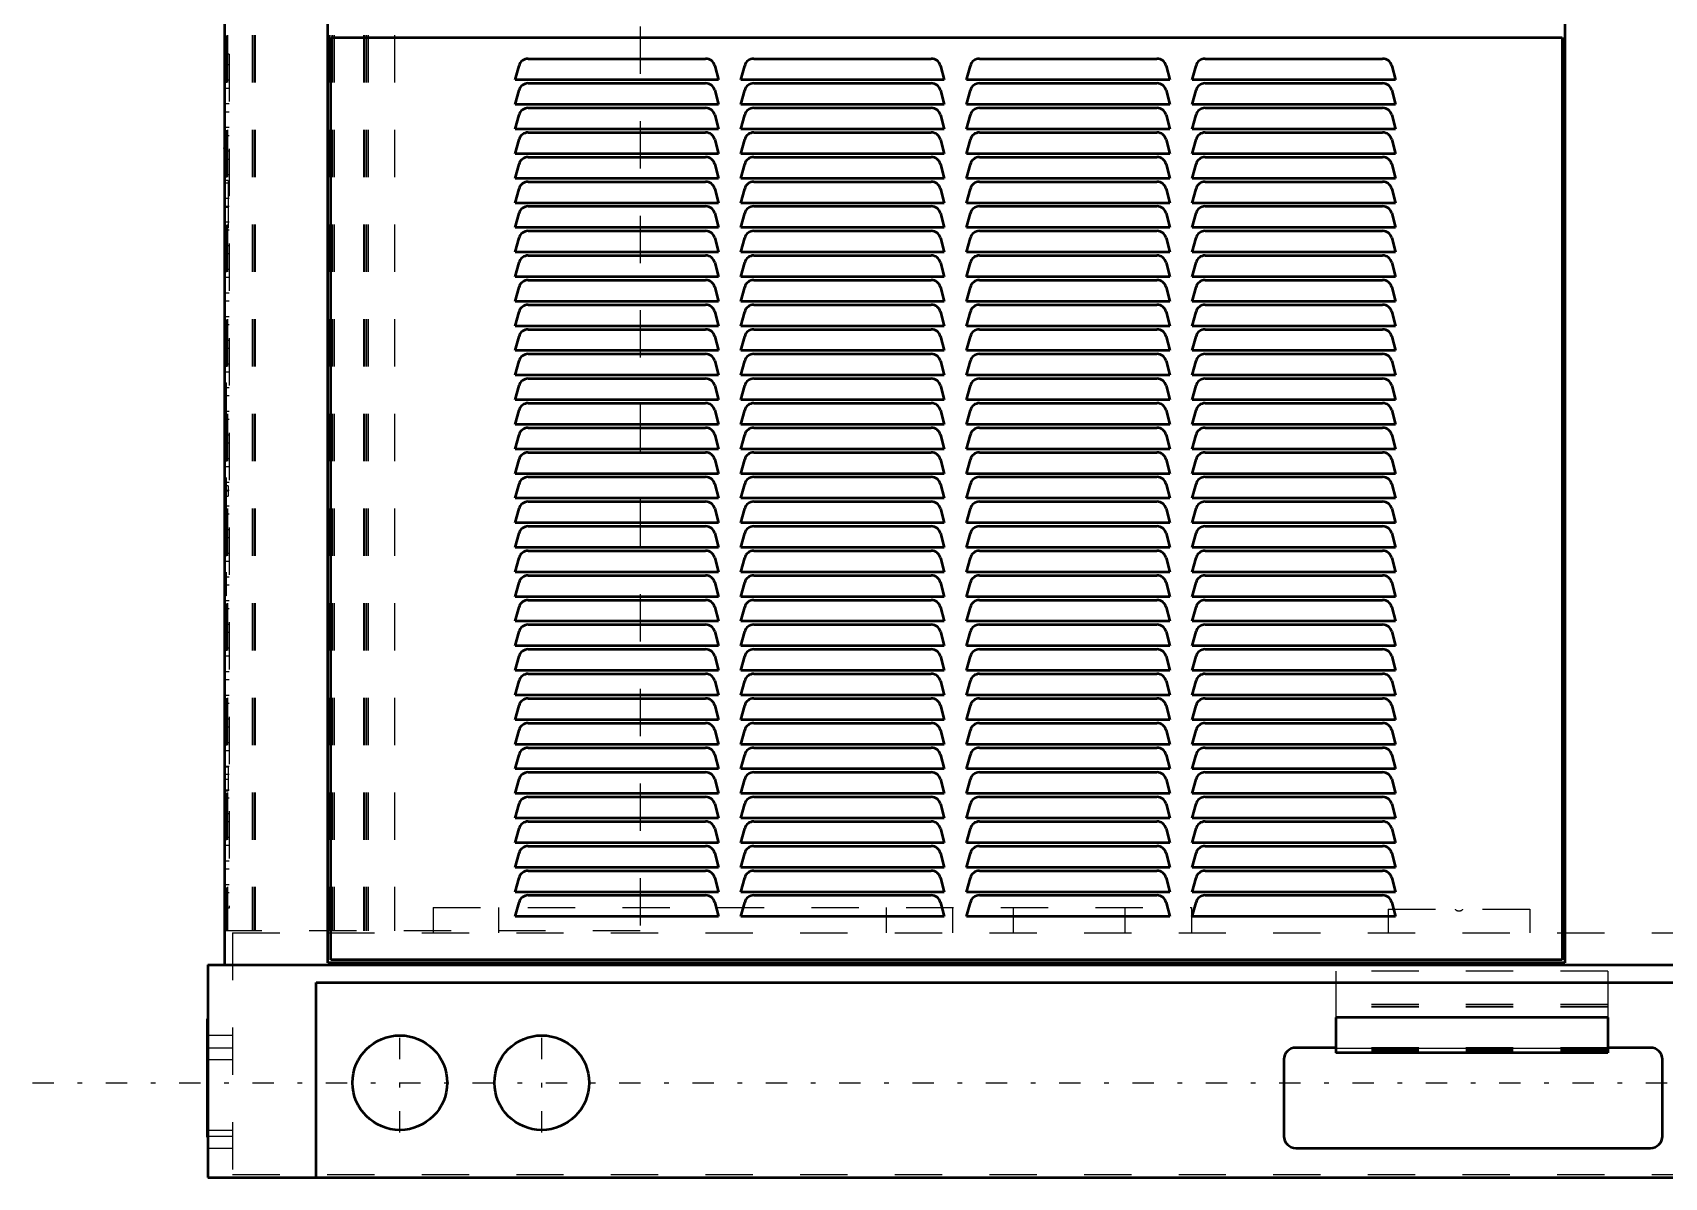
# Model space of a CAD drawing. Header units: inches. Extents: x -40.7 to 51, y -0.3 to 48.8.
# Drawn here: x -40.7 to -6.21, y 0 to 24.19 of the extents above; entities that cross this region are included whole.
import ezdxf

# ---------------------------------------------------------------- set-up
doc = ezdxf.new("R2010")
doc.units = ezdxf.units.IN
doc.header["$MEASUREMENT"] = 0
doc.linetypes.add('Center', pattern=[1.5, 0.45, -0.5, 0.05, -0.5])
doc.linetypes.add('Dashed', pattern=[2, 1, -1])
for name, color, linetype, lineweight in [('2d ConnectionPoints', 7, 'Continuous', 50), ('AM_0', 7, 'Continuous', 50), ('AM_4', 3, 'Continuous', 25), ('AM_7', 7, 'Center', 25), ('AM_9', 6, 'Dashed', 25)]:
    doc.layers.add(name, color=color, linetype=linetype, lineweight=lineweight)

msp = doc.modelspace()

# ---------------------------------------------------------------- linework, layer by layer
at = {"layer": '2d ConnectionPoints'}
msp.add_point((-36.646, 21.75), dxfattribs=at)
at = {"layer": 'AM_0'}
for p, q in [((-36.646, 42.30345), (-36.646, 4.49)), ((-34.46, 4.53), (-34.46, 42.12647)), ((-8.31, 42.12647), (-8.31, 4.53)), ((-34.4, 24.09), (-8.37, 24.09)), ((-34.4, 4.6), (-34.4, 24.09)), ((-8.37, 24.09), (-8.37, 4.6)), ((-30.5, 23.19), (-30.41914, 23.49176)), ((-30.22596, 23.64), (-26.47404, 23.64)), ((-26.28086, 23.49176), (-26.2, 23.19)), ((-25.73, 23.19), (-25.64914, 23.49176)), ((-25.45596, 23.64), (-21.70404, 23.64)), ((-21.51086, 23.49176), (-21.43, 23.19)), ((-20.96, 23.19), (-20.87914, 23.49176)), ((-20.68596, 23.64), (-16.93404, 23.64)), ((-16.74086, 23.49176), (-16.66, 23.19)), ((-16.19, 23.19), (-16.10914, 23.49176)), ((-15.91596, 23.64), (-12.16404, 23.64)), ((-11.97086, 23.49176), (-11.89, 23.19)), ((-26.2, 23.19), (-30.5, 23.19)), ((-30.22596, 23.12), (-26.47404, 23.12)), ((-21.43, 23.19), (-25.73, 23.19)), ((-25.45596, 23.12), (-21.70404, 23.12)), ((-16.66, 23.19), (-20.96, 23.19)), ((-20.68596, 23.12), (-16.93404, 23.12)), ((-11.89, 23.19), (-16.19, 23.19)), ((-15.91596, 23.12), (-12.16404, 23.12)), ((-30.5, 22.67), (-30.41914, 22.97176)), ((-26.28086, 22.97176), (-26.2, 22.67)), ((-25.73, 22.67), (-25.64914, 22.97176)), ((-21.51086, 22.97176), (-21.43, 22.67)), ((-20.96, 22.67), (-20.87914, 22.97176)), ((-16.74086, 22.97176), (-16.66, 22.67)), ((-16.19, 22.67), (-16.10914, 22.97176)), ((-11.97086, 22.97176), (-11.89, 22.67)), ((-26.2, 22.67), (-30.5, 22.67)), ((-30.5, 22.15), (-30.41914, 22.45176)), ((-30.22596, 22.6), (-26.47404, 22.6)), ((-26.28086, 22.45176), (-26.2, 22.15)), ((-21.43, 22.67), (-25.73, 22.67)), ((-25.73, 22.15), (-25.64914, 22.45176)), ((-25.45596, 22.6), (-21.70404, 22.6)), ((-21.51086, 22.45176), (-21.43, 22.15)), ((-16.66, 22.67), (-20.96, 22.67)), ((-20.96, 22.15), (-20.87914, 22.45176)), ((-20.68596, 22.6), (-16.93404, 22.6)), ((-16.74086, 22.45176), (-16.66, 22.15)), ((-11.89, 22.67), (-16.19, 22.67)), ((-16.19, 22.15), (-16.10914, 22.45176)), ((-15.91596, 22.6), (-12.16404, 22.6)), ((-11.97086, 22.45176), (-11.89, 22.15)), ((-26.2, 22.15), (-30.5, 22.15)), ((-30.22596, 22.08), (-26.47404, 22.08)), ((-21.43, 22.15), (-25.73, 22.15)), ((-25.45596, 22.08), (-21.70404, 22.08)), ((-16.66, 22.15), (-20.96, 22.15)), ((-20.68596, 22.08), (-16.93404, 22.08)), ((-11.89, 22.15), (-16.19, 22.15)), ((-15.91596, 22.08), (-12.16404, 22.08)), ((-30.5, 21.63), (-30.41914, 21.93176)), ((-26.28086, 21.93176), (-26.2, 21.63)), ((-25.73, 21.63), (-25.64914, 21.93176)), ((-21.51086, 21.93176), (-21.43, 21.63)), ((-20.96, 21.63), (-20.87914, 21.93176)), ((-16.74086, 21.93176), (-16.66, 21.63)), ((-16.19, 21.63), (-16.10914, 21.93176)), ((-11.97086, 21.93176), (-11.89, 21.63)), ((-26.2, 21.63), (-30.5, 21.63)), ((-30.5, 21.11), (-30.41914, 21.41176)), ((-30.22596, 21.56), (-26.47404, 21.56)), ((-26.28086, 21.41176), (-26.2, 21.11)), ((-21.43, 21.63), (-25.73, 21.63)), ((-25.73, 21.11), (-25.64914, 21.41176)), ((-25.45596, 21.56), (-21.70404, 21.56)), ((-21.51086, 21.41176), (-21.43, 21.11)), ((-16.66, 21.63), (-20.96, 21.63)), ((-20.96, 21.11), (-20.87914, 21.41176)), ((-20.68596, 21.56), (-16.93404, 21.56)), ((-16.74086, 21.41176), (-16.66, 21.11)), ((-11.89, 21.63), (-16.19, 21.63)), ((-16.19, 21.11), (-16.10914, 21.41176)), ((-15.91596, 21.56), (-12.16404, 21.56)), ((-11.97086, 21.41176), (-11.89, 21.11)), ((-26.2, 21.11), (-30.5, 21.11)), ((-30.22596, 21.04), (-26.47404, 21.04)), ((-21.43, 21.11), (-25.73, 21.11)), ((-25.45596, 21.04), (-21.70404, 21.04)), ((-16.66, 21.11), (-20.96, 21.11)), ((-20.68596, 21.04), (-16.93404, 21.04)), ((-11.89, 21.11), (-16.19, 21.11)), ((-15.91596, 21.04), (-12.16404, 21.04)), ((-30.5, 20.59), (-30.41914, 20.89176)), ((-26.28086, 20.89176), (-26.2, 20.59)), ((-25.73, 20.59), (-25.64914, 20.89176)), ((-21.51086, 20.89176), (-21.43, 20.59)), ((-20.96, 20.59), (-20.87914, 20.89176)), ((-16.74086, 20.89176), (-16.66, 20.59)), ((-16.19, 20.59), (-16.10914, 20.89176)), ((-11.97086, 20.89176), (-11.89, 20.59)), ((-26.2, 20.59), (-30.5, 20.59)), ((-30.5, 20.07), (-30.41914, 20.37176)), ((-30.22596, 20.52), (-26.47404, 20.52)), ((-26.28086, 20.37176), (-26.2, 20.07)), ((-21.43, 20.59), (-25.73, 20.59)), ((-25.73, 20.07), (-25.64914, 20.37176)), ((-25.45596, 20.52), (-21.70404, 20.52)), ((-21.51086, 20.37176), (-21.43, 20.07)), ((-16.66, 20.59), (-20.96, 20.59)), ((-20.96, 20.07), (-20.87914, 20.37176)), ((-20.68596, 20.52), (-16.93404, 20.52)), ((-16.74086, 20.37176), (-16.66, 20.07)), ((-11.89, 20.59), (-16.19, 20.59)), ((-16.19, 20.07), (-16.10914, 20.37176)), ((-15.91596, 20.52), (-12.16404, 20.52)), ((-11.97086, 20.37176), (-11.89, 20.07)), ((-26.2, 20.07), (-30.5, 20.07)), ((-21.43, 20.07), (-25.73, 20.07)), ((-16.66, 20.07), (-20.96, 20.07)), ((-11.89, 20.07), (-16.19, 20.07)), ((-30.5, 19.55), (-30.41914, 19.85176)), ((-30.22596, 20), (-26.47404, 20)), ((-26.28086, 19.85176), (-26.2, 19.55)), ((-25.73, 19.55), (-25.64914, 19.85176)), ((-25.45596, 20), (-21.70404, 20)), ((-21.51086, 19.85176), (-21.43, 19.55)), ((-20.96, 19.55), (-20.87914, 19.85176)), ((-20.68596, 20), (-16.93404, 20)), ((-16.74086, 19.85176), (-16.66, 19.55)), ((-16.19, 19.55), (-16.10914, 19.85176)), ((-15.91596, 20), (-12.16404, 20)), ((-11.97086, 19.85176), (-11.89, 19.55)), ((-26.2, 19.55), (-30.5, 19.55)), ((-30.5, 19.03), (-30.41914, 19.33176)), ((-30.22596, 19.48), (-26.47404, 19.48)), ((-26.28086, 19.33176), (-26.2, 19.03)), ((-21.43, 19.55), (-25.73, 19.55)), ((-25.73, 19.03), (-25.64914, 19.33176)), ((-25.45596, 19.48), (-21.70404, 19.48)), ((-21.51086, 19.33176), (-21.43, 19.03)), ((-16.66, 19.55), (-20.96, 19.55)), ((-20.96, 19.03), (-20.87914, 19.33176)), ((-20.68596, 19.48), (-16.93404, 19.48)), ((-16.74086, 19.33176), (-16.66, 19.03)), ((-11.89, 19.55), (-16.19, 19.55)), ((-16.19, 19.03), (-16.10914, 19.33176)), ((-15.91596, 19.48), (-12.16404, 19.48)), ((-11.97086, 19.33176), (-11.89, 19.03)), ((-26.2, 19.03), (-30.5, 19.03)), ((-21.43, 19.03), (-25.73, 19.03)), ((-16.66, 19.03), (-20.96, 19.03)), ((-11.89, 19.03), (-16.19, 19.03)), ((-30.5, 18.51), (-30.41914, 18.81176)), ((-30.22596, 18.96), (-26.47404, 18.96)), ((-26.28086, 18.81176), (-26.2, 18.51)), ((-25.73, 18.51), (-25.64914, 18.81176)), ((-25.45596, 18.96), (-21.70404, 18.96)), ((-21.51086, 18.81176), (-21.43, 18.51)), ((-20.96, 18.51), (-20.87914, 18.81176)), ((-20.68596, 18.96), (-16.93404, 18.96)), ((-16.74086, 18.81176), (-16.66, 18.51)), ((-16.19, 18.51), (-16.10914, 18.81176)), ((-15.91596, 18.96), (-12.16404, 18.96)), ((-11.97086, 18.81176), (-11.89, 18.51)), ((-26.2, 18.51), (-30.5, 18.51)), ((-30.5, 17.99), (-30.41914, 18.29176)), ((-30.22596, 18.44), (-26.47404, 18.44)), ((-26.28086, 18.29176), (-26.2, 17.99)), ((-21.43, 18.51), (-25.73, 18.51)), ((-25.73, 17.99), (-25.64914, 18.29176)), ((-25.45596, 18.44), (-21.70404, 18.44)), ((-21.51086, 18.29176), (-21.43, 17.99)), ((-16.66, 18.51), (-20.96, 18.51)), ((-20.96, 17.99), (-20.87914, 18.29176)), ((-20.68596, 18.44), (-16.93404, 18.44)), ((-16.74086, 18.29176), (-16.66, 17.99)), ((-11.89, 18.51), (-16.19, 18.51)), ((-16.19, 17.99), (-16.10914, 18.29176)), ((-15.91596, 18.44), (-12.16404, 18.44)), ((-11.97086, 18.29176), (-11.89, 17.99)), ((-26.2, 17.99), (-30.5, 17.99)), ((-21.43, 17.99), (-25.73, 17.99)), ((-16.66, 17.99), (-20.96, 17.99)), ((-11.89, 17.99), (-16.19, 17.99)), ((-30.5, 17.47), (-30.41914, 17.77176)), ((-30.22596, 17.92), (-26.47404, 17.92)), ((-26.28086, 17.77176), (-26.2, 17.47)), ((-25.73, 17.47), (-25.64914, 17.77176)), ((-25.45596, 17.92), (-21.70404, 17.92)), ((-21.51086, 17.77176), (-21.43, 17.47)), ((-20.96, 17.47), (-20.87914, 17.77176)), ((-20.68596, 17.92), (-16.93404, 17.92)), ((-16.74086, 17.77176), (-16.66, 17.47)), ((-16.19, 17.47), (-16.10914, 17.77176)), ((-15.91596, 17.92), (-12.16404, 17.92)), ((-11.97086, 17.77176), (-11.89, 17.47)), ((-26.2, 17.47), (-30.5, 17.47)), ((-30.5, 16.95), (-30.41914, 17.25176)), ((-30.22596, 17.4), (-26.47404, 17.4)), ((-26.28086, 17.25176), (-26.2, 16.95)), ((-21.43, 17.47), (-25.73, 17.47)), ((-25.73, 16.95), (-25.64914, 17.25176)), ((-25.45596, 17.4), (-21.70404, 17.4)), ((-21.51086, 17.25176), (-21.43, 16.95)), ((-16.66, 17.47), (-20.96, 17.47)), ((-20.96, 16.95), (-20.87914, 17.25176)), ((-20.68596, 17.4), (-16.93404, 17.4)), ((-16.74086, 17.25176), (-16.66, 16.95)), ((-11.89, 17.47), (-16.19, 17.47)), ((-16.19, 16.95), (-16.10914, 17.25176)), ((-15.91596, 17.4), (-12.16404, 17.4)), ((-11.97086, 17.25176), (-11.89, 16.95)), ((-26.2, 16.95), (-30.5, 16.95)), ((-21.43, 16.95), (-25.73, 16.95)), ((-16.66, 16.95), (-20.96, 16.95)), ((-11.89, 16.95), (-16.19, 16.95)), ((-30.5, 16.43), (-30.41914, 16.73176)), ((-30.22596, 16.88), (-26.47404, 16.88)), ((-26.28086, 16.73176), (-26.2, 16.43)), ((-25.73, 16.43), (-25.64914, 16.73176)), ((-25.45596, 16.88), (-21.70404, 16.88)), ((-21.51086, 16.73176), (-21.43, 16.43)), ((-20.96, 16.43), (-20.87914, 16.73176)), ((-20.68596, 16.88), (-16.93404, 16.88)), ((-16.74086, 16.73176), (-16.66, 16.43)), ((-16.19, 16.43), (-16.10914, 16.73176)), ((-15.91596, 16.88), (-12.16404, 16.88)), ((-11.97086, 16.73176), (-11.89, 16.43)), ((-26.2, 16.43), (-30.5, 16.43)), ((-30.5, 15.91), (-30.41914, 16.21176)), ((-30.22596, 16.36), (-26.47404, 16.36)), ((-26.28086, 16.21176), (-26.2, 15.91)), ((-21.43, 16.43), (-25.73, 16.43)), ((-25.73, 15.91), (-25.64914, 16.21176)), ((-25.45596, 16.36), (-21.70404, 16.36)), ((-21.51086, 16.21176), (-21.43, 15.91)), ((-16.66, 16.43), (-20.96, 16.43)), ((-20.96, 15.91), (-20.87914, 16.21176)), ((-20.68596, 16.36), (-16.93404, 16.36)), ((-16.74086, 16.21176), (-16.66, 15.91)), ((-11.89, 16.43), (-16.19, 16.43)), ((-16.19, 15.91), (-16.10914, 16.21176)), ((-15.91596, 16.36), (-12.16404, 16.36)), ((-11.97086, 16.21176), (-11.89, 15.91)), ((-26.2, 15.91), (-30.5, 15.91)), ((-21.43, 15.91), (-25.73, 15.91)), ((-16.66, 15.91), (-20.96, 15.91)), ((-11.89, 15.91), (-16.19, 15.91)), ((-30.5, 15.39), (-30.41914, 15.69176)), ((-30.22596, 15.84), (-26.47404, 15.84)), ((-26.28086, 15.69176), (-26.2, 15.39)), ((-25.73, 15.39), (-25.64914, 15.69176)), ((-25.45596, 15.84), (-21.70404, 15.84)), ((-21.51086, 15.69176), (-21.43, 15.39)), ((-20.96, 15.39), (-20.87914, 15.69176)), ((-20.68596, 15.84), (-16.93404, 15.84)), ((-16.74086, 15.69176), (-16.66, 15.39)), ((-16.19, 15.39), (-16.10914, 15.69176)), ((-15.91596, 15.84), (-12.16404, 15.84)), ((-11.97086, 15.69176), (-11.89, 15.39)), ((-26.2, 15.39), (-30.5, 15.39)), ((-30.22596, 15.32), (-26.47404, 15.32)), ((-21.43, 15.39), (-25.73, 15.39)), ((-25.45596, 15.32), (-21.70404, 15.32)), ((-16.66, 15.39), (-20.96, 15.39)), ((-20.68596, 15.32), (-16.93404, 15.32)), ((-11.89, 15.39), (-16.19, 15.39)), ((-15.91596, 15.32), (-12.16404, 15.32)), ((-30.5, 14.87), (-30.41914, 15.17176)), ((-26.2, 14.87), (-30.5, 14.87)), ((-26.28086, 15.17176), (-26.2, 14.87)), ((-25.73, 14.87), (-25.64914, 15.17176)), ((-21.43, 14.87), (-25.73, 14.87)), ((-21.51086, 15.17176), (-21.43, 14.87)), ((-20.96, 14.87), (-20.87914, 15.17176)), ((-16.66, 14.87), (-20.96, 14.87)), ((-16.74086, 15.17176), (-16.66, 14.87)), ((-16.19, 14.87), (-16.10914, 15.17176)), ((-11.89, 14.87), (-16.19, 14.87)), ((-11.97086, 15.17176), (-11.89, 14.87)), ((-30.5, 14.35), (-30.41914, 14.65176)), ((-30.22596, 14.8), (-26.47404, 14.8)), ((-26.28086, 14.65176), (-26.2, 14.35)), ((-25.73, 14.35), (-25.64914, 14.65176)), ((-25.45596, 14.8), (-21.70404, 14.8)), ((-21.51086, 14.65176), (-21.43, 14.35)), ((-20.96, 14.35), (-20.87914, 14.65176)), ((-20.68596, 14.8), (-16.93404, 14.8)), ((-16.74086, 14.65176), (-16.66, 14.35)), ((-16.19, 14.35), (-16.10914, 14.65176)), ((-15.91596, 14.8), (-12.16404, 14.8)), ((-11.97086, 14.65176), (-11.89, 14.35)), ((-26.2, 14.35), (-30.5, 14.35)), ((-30.22596, 14.28), (-26.47404, 14.28)), ((-21.43, 14.35), (-25.73, 14.35)), ((-25.45596, 14.28), (-21.70404, 14.28)), ((-16.66, 14.35), (-20.96, 14.35)), ((-20.68596, 14.28), (-16.93404, 14.28)), ((-11.89, 14.35), (-16.19, 14.35)), ((-15.91596, 14.28), (-12.16404, 14.28)), ((-30.5, 13.83), (-30.41914, 14.13176)), ((-26.2, 13.83), (-30.5, 13.83)), ((-26.28086, 14.13176), (-26.2, 13.83)), ((-25.73, 13.83), (-25.64914, 14.13176)), ((-21.43, 13.83), (-25.73, 13.83)), ((-21.51086, 14.13176), (-21.43, 13.83)), ((-20.96, 13.83), (-20.87914, 14.13176)), ((-16.66, 13.83), (-20.96, 13.83)), ((-16.74086, 14.13176), (-16.66, 13.83)), ((-16.19, 13.83), (-16.10914, 14.13176)), ((-11.89, 13.83), (-16.19, 13.83)), ((-11.97086, 14.13176), (-11.89, 13.83)), ((-30.5, 13.31), (-30.41914, 13.61176)), ((-30.22596, 13.76), (-26.47404, 13.76)), ((-26.28086, 13.61176), (-26.2, 13.31)), ((-25.73, 13.31), (-25.64914, 13.61176)), ((-25.45596, 13.76), (-21.70404, 13.76)), ((-21.51086, 13.61176), (-21.43, 13.31)), ((-20.96, 13.31), (-20.87914, 13.61176)), ((-20.68596, 13.76), (-16.93404, 13.76)), ((-16.74086, 13.61176), (-16.66, 13.31)), ((-16.19, 13.31), (-16.10914, 13.61176)), ((-15.91596, 13.76), (-12.16404, 13.76)), ((-11.97086, 13.61176), (-11.89, 13.31)), ((-26.2, 13.31), (-30.5, 13.31)), ((-30.22596, 13.24), (-26.47404, 13.24)), ((-21.43, 13.31), (-25.73, 13.31)), ((-25.45596, 13.24), (-21.70404, 13.24)), ((-16.66, 13.31), (-20.96, 13.31)), ((-20.68596, 13.24), (-16.93404, 13.24)), ((-11.89, 13.31), (-16.19, 13.31)), ((-15.91596, 13.24), (-12.16404, 13.24)), ((-30.5, 12.79), (-30.41914, 13.09176)), ((-26.2, 12.79), (-30.5, 12.79)), ((-26.28086, 13.09176), (-26.2, 12.79)), ((-25.73, 12.79), (-25.64914, 13.09176)), ((-21.43, 12.79), (-25.73, 12.79)), ((-21.51086, 13.09176), (-21.43, 12.79)), ((-20.96, 12.79), (-20.87914, 13.09176)), ((-16.66, 12.79), (-20.96, 12.79)), ((-16.74086, 13.09176), (-16.66, 12.79)), ((-16.19, 12.79), (-16.10914, 13.09176)), ((-11.89, 12.79), (-16.19, 12.79)), ((-11.97086, 13.09176), (-11.89, 12.79)), ((-30.5, 12.27), (-30.41914, 12.57176)), ((-30.22596, 12.72), (-26.47404, 12.72)), ((-26.28086, 12.57176), (-26.2, 12.27)), ((-25.73, 12.27), (-25.64914, 12.57176)), ((-25.45596, 12.72), (-21.70404, 12.72)), ((-21.51086, 12.57176), (-21.43, 12.27)), ((-20.96, 12.27), (-20.87914, 12.57176)), ((-20.68596, 12.72), (-16.93404, 12.72)), ((-16.74086, 12.57176), (-16.66, 12.27)), ((-16.19, 12.27), (-16.10914, 12.57176)), ((-15.91596, 12.72), (-12.16404, 12.72)), ((-11.97086, 12.57176), (-11.89, 12.27)), ((-26.2, 12.27), (-30.5, 12.27)), ((-30.22596, 12.2), (-26.47404, 12.2)), ((-21.43, 12.27), (-25.73, 12.27)), ((-25.45596, 12.2), (-21.70404, 12.2)), ((-16.66, 12.27), (-20.96, 12.27)), ((-20.68596, 12.2), (-16.93404, 12.2)), ((-11.89, 12.27), (-16.19, 12.27)), ((-15.91596, 12.2), (-12.16404, 12.2)), ((-30.5, 11.75), (-30.41914, 12.05176)), ((-26.2, 11.75), (-30.5, 11.75)), ((-26.28086, 12.05176), (-26.2, 11.75)), ((-25.73, 11.75), (-25.64914, 12.05176)), ((-21.43, 11.75), (-25.73, 11.75)), ((-21.51086, 12.05176), (-21.43, 11.75)), ((-20.96, 11.75), (-20.87914, 12.05176)), ((-16.66, 11.75), (-20.96, 11.75)), ((-16.74086, 12.05176), (-16.66, 11.75)), ((-16.19, 11.75), (-16.10914, 12.05176)), ((-11.89, 11.75), (-16.19, 11.75)), ((-11.97086, 12.05176), (-11.89, 11.75)), ((-30.5, 11.23), (-30.41914, 11.53176)), ((-30.22596, 11.68), (-26.47404, 11.68)), ((-26.28086, 11.53176), (-26.2, 11.23)), ((-25.73, 11.23), (-25.64914, 11.53176)), ((-25.45596, 11.68), (-21.70404, 11.68)), ((-21.51086, 11.53176), (-21.43, 11.23)), ((-20.96, 11.23), (-20.87914, 11.53176)), ((-20.68596, 11.68), (-16.93404, 11.68)), ((-16.74086, 11.53176), (-16.66, 11.23)), ((-16.19, 11.23), (-16.10914, 11.53176)), ((-15.91596, 11.68), (-12.16404, 11.68)), ((-11.97086, 11.53176), (-11.89, 11.23)), ((-26.2, 11.23), (-30.5, 11.23)), ((-30.22596, 11.16), (-26.47404, 11.16)), ((-21.43, 11.23), (-25.73, 11.23)), ((-25.45596, 11.16), (-21.70404, 11.16)), ((-16.66, 11.23), (-20.96, 11.23)), ((-20.68596, 11.16), (-16.93404, 11.16)), ((-11.89, 11.23), (-16.19, 11.23)), ((-15.91596, 11.16), (-12.16404, 11.16)), ((-30.5, 10.71), (-30.41914, 11.01176)), ((-26.2, 10.71), (-30.5, 10.71)), ((-26.28086, 11.01176), (-26.2, 10.71)), ((-25.73, 10.71), (-25.64914, 11.01176)), ((-21.43, 10.71), (-25.73, 10.71)), ((-21.51086, 11.01176), (-21.43, 10.71)), ((-20.96, 10.71), (-20.87914, 11.01176)), ((-16.66, 10.71), (-20.96, 10.71)), ((-16.74086, 11.01176), (-16.66, 10.71)), ((-16.19, 10.71), (-16.10914, 11.01176)), ((-11.89, 10.71), (-16.19, 10.71)), ((-11.97086, 11.01176), (-11.89, 10.71)), ((-30.5, 10.19), (-30.41914, 10.49176)), ((-30.22596, 10.64), (-26.47404, 10.64)), ((-26.28086, 10.49176), (-26.2, 10.19)), ((-25.73, 10.19), (-25.64914, 10.49176)), ((-25.45596, 10.64), (-21.70404, 10.64)), ((-21.51086, 10.49176), (-21.43, 10.19)), ((-20.96, 10.19), (-20.87914, 10.49176)), ((-20.68596, 10.64), (-16.93404, 10.64)), ((-16.74086, 10.49176), (-16.66, 10.19)), ((-16.19, 10.19), (-16.10914, 10.49176)), ((-15.91596, 10.64), (-12.16404, 10.64)), ((-11.97086, 10.49176), (-11.89, 10.19)), ((-26.2, 10.19), (-30.5, 10.19)), ((-30.22596, 10.12), (-26.47404, 10.12)), ((-21.43, 10.19), (-25.73, 10.19)), ((-25.45596, 10.12), (-21.70404, 10.12)), ((-16.66, 10.19), (-20.96, 10.19)), ((-20.68596, 10.12), (-16.93404, 10.12)), ((-11.89, 10.19), (-16.19, 10.19)), ((-15.91596, 10.12), (-12.16404, 10.12)), ((-30.5, 9.67), (-30.41914, 9.97176)), ((-26.2, 9.67), (-30.5, 9.67)), ((-26.28086, 9.97176), (-26.2, 9.67)), ((-25.73, 9.67), (-25.64914, 9.97176)), ((-21.43, 9.67), (-25.73, 9.67)), ((-21.51086, 9.97176), (-21.43, 9.67)), ((-20.96, 9.67), (-20.87914, 9.97176)), ((-16.66, 9.67), (-20.96, 9.67)), ((-16.74086, 9.97176), (-16.66, 9.67)), ((-16.19, 9.67), (-16.10914, 9.97176)), ((-11.89, 9.67), (-16.19, 9.67)), ((-11.97086, 9.97176), (-11.89, 9.67)), ((-30.5, 9.15), (-30.41914, 9.45176)), ((-30.22596, 9.6), (-26.47404, 9.6)), ((-26.28086, 9.45176), (-26.2, 9.15)), ((-25.73, 9.15), (-25.64914, 9.45176)), ((-25.45596, 9.6), (-21.70404, 9.6)), ((-21.51086, 9.45176), (-21.43, 9.15)), ((-20.96, 9.15), (-20.87914, 9.45176)), ((-20.68596, 9.6), (-16.93404, 9.6)), ((-16.74086, 9.45176), (-16.66, 9.15)), ((-16.19, 9.15), (-16.10914, 9.45176)), ((-15.91596, 9.6), (-12.16404, 9.6)), ((-11.97086, 9.45176), (-11.89, 9.15)), ((-26.2, 9.15), (-30.5, 9.15)), ((-30.22596, 9.08), (-26.47404, 9.08)), ((-21.43, 9.15), (-25.73, 9.15)), ((-25.45596, 9.08), (-21.70404, 9.08)), ((-16.66, 9.15), (-20.96, 9.15)), ((-20.68596, 9.08), (-16.93404, 9.08)), ((-11.89, 9.15), (-16.19, 9.15)), ((-15.91596, 9.08), (-12.16404, 9.08)), ((-30.5, 8.63), (-30.41914, 8.93176)), ((-26.2, 8.63), (-30.5, 8.63)), ((-26.28086, 8.93176), (-26.2, 8.63)), ((-25.73, 8.63), (-25.64914, 8.93176)), ((-21.43, 8.63), (-25.73, 8.63)), ((-21.51086, 8.93176), (-21.43, 8.63)), ((-20.96, 8.63), (-20.87914, 8.93176)), ((-16.66, 8.63), (-20.96, 8.63)), ((-16.74086, 8.93176), (-16.66, 8.63)), ((-16.19, 8.63), (-16.10914, 8.93176)), ((-11.89, 8.63), (-16.19, 8.63)), ((-11.97086, 8.93176), (-11.89, 8.63)), ((-30.5, 8.11), (-30.41914, 8.41176)), ((-30.22596, 8.56), (-26.47404, 8.56)), ((-26.28086, 8.41176), (-26.2, 8.11)), ((-25.73, 8.11), (-25.64914, 8.41176)), ((-25.45596, 8.56), (-21.70404, 8.56)), ((-21.51086, 8.41176), (-21.43, 8.11)), ((-20.96, 8.11), (-20.87914, 8.41176)), ((-20.68596, 8.56), (-16.93404, 8.56)), ((-16.74086, 8.41176), (-16.66, 8.11)), ((-16.19, 8.11), (-16.10914, 8.41176)), ((-15.91596, 8.56), (-12.16404, 8.56)), ((-11.97086, 8.41176), (-11.89, 8.11)), ((-26.2, 8.11), (-30.5, 8.11)), ((-30.22596, 8.04), (-26.47404, 8.04)), ((-21.43, 8.11), (-25.73, 8.11)), ((-25.45596, 8.04), (-21.70404, 8.04)), ((-16.66, 8.11), (-20.96, 8.11)), ((-20.68596, 8.04), (-16.93404, 8.04)), ((-11.89, 8.11), (-16.19, 8.11)), ((-15.91596, 8.04), (-12.16404, 8.04)), ((-30.5, 7.59), (-30.41914, 7.89176)), ((-26.2, 7.59), (-30.5, 7.59)), ((-26.28086, 7.89176), (-26.2, 7.59)), ((-25.73, 7.59), (-25.64914, 7.89176)), ((-21.43, 7.59), (-25.73, 7.59)), ((-21.51086, 7.89176), (-21.43, 7.59)), ((-20.96, 7.59), (-20.87914, 7.89176)), ((-16.66, 7.59), (-20.96, 7.59)), ((-16.74086, 7.89176), (-16.66, 7.59)), ((-16.19, 7.59), (-16.10914, 7.89176)), ((-11.89, 7.59), (-16.19, 7.59)), ((-11.97086, 7.89176), (-11.89, 7.59)), ((-30.5, 7.07), (-30.41914, 7.37176)), ((-30.22596, 7.52), (-26.47404, 7.52)), ((-26.28086, 7.37176), (-26.2, 7.07)), ((-25.73, 7.07), (-25.64914, 7.37176)), ((-25.45596, 7.52), (-21.70404, 7.52)), ((-21.51086, 7.37176), (-21.43, 7.07)), ((-20.96, 7.07), (-20.87914, 7.37176)), ((-20.68596, 7.52), (-16.93404, 7.52)), ((-16.74086, 7.37176), (-16.66, 7.07)), ((-16.19, 7.07), (-16.10914, 7.37176)), ((-15.91596, 7.52), (-12.16404, 7.52)), ((-11.97086, 7.37176), (-11.89, 7.07)), ((-26.2, 7.07), (-30.5, 7.07)), ((-30.22596, 7), (-26.47404, 7)), ((-21.43, 7.07), (-25.73, 7.07)), ((-25.45596, 7), (-21.70404, 7)), ((-16.66, 7.07), (-20.96, 7.07)), ((-20.68596, 7), (-16.93404, 7)), ((-11.89, 7.07), (-16.19, 7.07)), ((-15.91596, 7), (-12.16404, 7)), ((-30.5, 6.55), (-30.41914, 6.85176)), ((-26.28086, 6.85176), (-26.2, 6.55)), ((-25.73, 6.55), (-25.64914, 6.85176)), ((-21.51086, 6.85176), (-21.43, 6.55)), ((-20.96, 6.55), (-20.87914, 6.85176)), ((-16.74086, 6.85176), (-16.66, 6.55)), ((-16.19, 6.55), (-16.10914, 6.85176)), ((-11.97086, 6.85176), (-11.89, 6.55)), ((-26.2, 6.55), (-30.5, 6.55)), ((-30.5, 6.03), (-30.41914, 6.33176)), ((-30.22596, 6.48), (-26.47404, 6.48)), ((-26.28086, 6.33176), (-26.2, 6.03)), ((-21.43, 6.55), (-25.73, 6.55)), ((-25.73, 6.03), (-25.64914, 6.33176)), ((-25.45596, 6.48), (-21.70404, 6.48)), ((-21.51086, 6.33176), (-21.43, 6.03)), ((-16.66, 6.55), (-20.96, 6.55)), ((-20.96, 6.03), (-20.87914, 6.33176)), ((-20.68596, 6.48), (-16.93404, 6.48)), ((-16.74086, 6.33176), (-16.66, 6.03)), ((-11.89, 6.55), (-16.19, 6.55)), ((-16.19, 6.03), (-16.10914, 6.33176)), ((-15.91596, 6.48), (-12.16404, 6.48)), ((-11.97086, 6.33176), (-11.89, 6.03)), ((-26.2, 6.03), (-30.5, 6.03)), ((-30.22596, 5.96), (-26.47404, 5.96)), ((-21.43, 6.03), (-25.73, 6.03)), ((-25.45596, 5.96), (-21.70404, 5.96)), ((-16.66, 6.03), (-20.96, 6.03)), ((-20.68596, 5.96), (-16.93404, 5.96)), ((-11.89, 6.03), (-16.19, 6.03)), ((-15.91596, 5.96), (-12.16404, 5.96)), ((-30.5, 5.51), (-30.41914, 5.81176)), ((-26.28086, 5.81176), (-26.2, 5.51)), ((-25.73, 5.51), (-25.64914, 5.81176)), ((-21.51086, 5.81176), (-21.43, 5.51)), ((-20.96, 5.51), (-20.87914, 5.81176)), ((-16.74086, 5.81176), (-16.66, 5.51)), ((-16.19, 5.51), (-16.10914, 5.81176)), ((-11.97086, 5.81176), (-11.89, 5.51)), ((-26.2, 5.51), (-30.5, 5.51)), ((-21.43, 5.51), (-25.73, 5.51)), ((-16.66, 5.51), (-20.96, 5.51)), ((-11.89, 5.51), (-16.19, 5.51)), ((-37, 4.49), (-37, 0)), ((-37, 4.49), (37, 4.49)), ((-8.31, 4.53), (-34.46, 4.53)), ((-8.37, 4.6), (-34.4, 4.6)), ((-34.7055, 0), (-34.7055, 4.119)), ((-34.7055, 4.119), (34.7055, 4.119)), ((-37.01, 3.35), (-37.01, 0.85)), ((-37.01, 3.35), (-37, 3.35)), ((-13.152, 3.375), (-13.152, 2.634)), ((-7.402, 3.375), (-13.152, 3.375)), ((-7.402, 3.375), (-7.402, 2.634)), ((-14.25, 2.49), (-14.25, 0.87)), ((-13.152, 2.74), (-14, 2.74)), ((-7.402, 2.634), (-13.152, 2.634)), ((-6.5, 2.74), (-7.402, 2.74)), ((-6.25, 0.87), (-6.25, 2.49)), ((-37.01, 0.85), (-37, 0.85)), ((-14, 0.62), (-6.5, 0.62)), ((-37, 0), (37, 0))]:
    msp.add_line(p, q, dxfattribs=at)
for centre in [(-32.938, 2), (-29.938, 2)]:
    msp.add_circle(centre, 1, dxfattribs=at)
for centre, radius, start, end in [((-30.22596, 23.44), 0.2, 90, 165), ((-26.47404, 23.44), 0.2, 15, 90), ((-25.45596, 23.44), 0.2, 90, 165), ((-21.70404, 23.44), 0.2, 15, 90), ((-20.68596, 23.44), 0.2, 90, 165), ((-16.93404, 23.44), 0.2, 15, 90), ((-15.91596, 23.44), 0.2, 90, 165), ((-12.16404, 23.44), 0.2, 15, 90), ((-30.22596, 22.92), 0.2, 90, 165), ((-26.47404, 22.92), 0.2, 15, 90), ((-25.45596, 22.92), 0.2, 90, 165), ((-21.70404, 22.92), 0.2, 15, 90), ((-20.68596, 22.92), 0.2, 90, 165), ((-16.93404, 22.92), 0.2, 15, 90), ((-15.91596, 22.92), 0.2, 90, 165), ((-12.16404, 22.92), 0.2, 15, 90), ((-30.22596, 22.4), 0.2, 90, 165), ((-26.47404, 22.4), 0.2, 15, 90), ((-25.45596, 22.4), 0.2, 90, 165), ((-21.70404, 22.4), 0.2, 15, 90), ((-20.68596, 22.4), 0.2, 90, 165), ((-16.93404, 22.4), 0.2, 15, 90), ((-15.91596, 22.4), 0.2, 90, 165), ((-12.16404, 22.4), 0.2, 15, 90), ((-30.22596, 21.88), 0.2, 90, 165), ((-26.47404, 21.88), 0.2, 15, 90), ((-25.45596, 21.88), 0.2, 90, 165), ((-21.70404, 21.88), 0.2, 15, 90), ((-20.68596, 21.88), 0.2, 90, 165), ((-16.93404, 21.88), 0.2, 15, 90), ((-15.91596, 21.88), 0.2, 90, 165), ((-12.16404, 21.88), 0.2, 15, 90), ((-30.22596, 21.36), 0.2, 90, 165), ((-26.47404, 21.36), 0.2, 15, 90), ((-25.45596, 21.36), 0.2, 90, 165), ((-21.70404, 21.36), 0.2, 15, 90), ((-20.68596, 21.36), 0.2, 90, 165), ((-16.93404, 21.36), 0.2, 15, 90), ((-15.91596, 21.36), 0.2, 90, 165), ((-12.16404, 21.36), 0.2, 15, 90), ((-30.22596, 20.84), 0.2, 90, 165), ((-26.47404, 20.84), 0.2, 15, 90), ((-25.45596, 20.84), 0.2, 90, 165), ((-21.70404, 20.84), 0.2, 15, 90), ((-20.68596, 20.84), 0.2, 90, 165), ((-16.93404, 20.84), 0.2, 15, 90), ((-15.91596, 20.84), 0.2, 90, 165), ((-12.16404, 20.84), 0.2, 15, 90), ((-30.22596, 20.32), 0.2, 90, 165), ((-26.47404, 20.32), 0.2, 15, 90), ((-25.45596, 20.32), 0.2, 90, 165), ((-21.70404, 20.32), 0.2, 15, 90), ((-20.68596, 20.32), 0.2, 90, 165), ((-16.93404, 20.32), 0.2, 15, 90), ((-15.91596, 20.32), 0.2, 90, 165), ((-12.16404, 20.32), 0.2, 15, 90), ((-30.22596, 19.8), 0.2, 90, 165), ((-26.47404, 19.8), 0.2, 15, 90), ((-25.45596, 19.8), 0.2, 90, 165), ((-21.70404, 19.8), 0.2, 15, 90), ((-20.68596, 19.8), 0.2, 90, 165), ((-16.93404, 19.8), 0.2, 15, 90), ((-15.91596, 19.8), 0.2, 90, 165), ((-12.16404, 19.8), 0.2, 15, 90), ((-30.22596, 19.28), 0.2, 90, 165), ((-26.47404, 19.28), 0.2, 15, 90), ((-25.45596, 19.28), 0.2, 90, 165), ((-21.70404, 19.28), 0.2, 15, 90), ((-20.68596, 19.28), 0.2, 90, 165), ((-16.93404, 19.28), 0.2, 15, 90), ((-15.91596, 19.28), 0.2, 90, 165), ((-12.16404, 19.28), 0.2, 15, 90), ((-30.22596, 18.76), 0.2, 90, 165), ((-26.47404, 18.76), 0.2, 15, 90), ((-25.45596, 18.76), 0.2, 90, 165), ((-21.70404, 18.76), 0.2, 15, 90), ((-20.68596, 18.76), 0.2, 90, 165), ((-16.93404, 18.76), 0.2, 15, 90), ((-15.91596, 18.76), 0.2, 90, 165), ((-12.16404, 18.76), 0.2, 15, 90), ((-30.22596, 18.24), 0.2, 90, 165), ((-26.47404, 18.24), 0.2, 15, 90), ((-25.45596, 18.24), 0.2, 90, 165), ((-21.70404, 18.24), 0.2, 15, 90), ((-20.68596, 18.24), 0.2, 90, 165), ((-16.93404, 18.24), 0.2, 15, 90), ((-15.91596, 18.24), 0.2, 90, 165), ((-12.16404, 18.24), 0.2, 15, 90), ((-30.22596, 17.72), 0.2, 90, 165), ((-26.47404, 17.72), 0.2, 15, 90), ((-25.45596, 17.72), 0.2, 90, 165), ((-21.70404, 17.72), 0.2, 15, 90), ((-20.68596, 17.72), 0.2, 90, 165), ((-16.93404, 17.72), 0.2, 15, 90), ((-15.91596, 17.72), 0.2, 90, 165), ((-12.16404, 17.72), 0.2, 15, 90), ((-30.22596, 17.2), 0.2, 90, 165), ((-26.47404, 17.2), 0.2, 15, 90), ((-25.45596, 17.2), 0.2, 90, 165), ((-21.70404, 17.2), 0.2, 15, 90), ((-20.68596, 17.2), 0.2, 90, 165), ((-16.93404, 17.2), 0.2, 15, 90), ((-15.91596, 17.2), 0.2, 90, 165), ((-12.16404, 17.2), 0.2, 15, 90), ((-30.22596, 16.68), 0.2, 90, 165), ((-26.47404, 16.68), 0.2, 15, 90), ((-25.45596, 16.68), 0.2, 90, 165), ((-21.70404, 16.68), 0.2, 15, 90), ((-20.68596, 16.68), 0.2, 90, 165), ((-16.93404, 16.68), 0.2, 15, 90), ((-15.91596, 16.68), 0.2, 90, 165), ((-12.16404, 16.68), 0.2, 15, 90), ((-30.22596, 16.16), 0.2, 90, 165), ((-26.47404, 16.16), 0.2, 15, 90), ((-25.45596, 16.16), 0.2, 90, 165), ((-21.70404, 16.16), 0.2, 15, 90), ((-20.68596, 16.16), 0.2, 90, 165), ((-16.93404, 16.16), 0.2, 15, 90), ((-15.91596, 16.16), 0.2, 90, 165), ((-12.16404, 16.16), 0.2, 15, 90), ((-30.22596, 15.64), 0.2, 90, 165), ((-26.47404, 15.64), 0.2, 15, 90), ((-25.45596, 15.64), 0.2, 90, 165), ((-21.70404, 15.64), 0.2, 15, 90), ((-20.68596, 15.64), 0.2, 90, 165), ((-16.93404, 15.64), 0.2, 15, 90), ((-15.91596, 15.64), 0.2, 90, 165), ((-12.16404, 15.64), 0.2, 15, 90), ((-30.22596, 15.12), 0.2, 90, 165), ((-26.47404, 15.12), 0.2, 15, 90), ((-25.45596, 15.12), 0.2, 90, 165), ((-21.70404, 15.12), 0.2, 15, 90), ((-20.68596, 15.12), 0.2, 90, 165), ((-16.93404, 15.12), 0.2, 15, 90), ((-15.91596, 15.12), 0.2, 90, 165), ((-12.16404, 15.12), 0.2, 15, 90), ((-30.22596, 14.6), 0.2, 90, 165), ((-26.47404, 14.6), 0.2, 15, 90), ((-25.45596, 14.6), 0.2, 90, 165), ((-21.70404, 14.6), 0.2, 15, 90), ((-20.68596, 14.6), 0.2, 90, 165), ((-16.93404, 14.6), 0.2, 15, 90), ((-15.91596, 14.6), 0.2, 90, 165), ((-12.16404, 14.6), 0.2, 15, 90), ((-30.22596, 14.08), 0.2, 90, 165), ((-26.47404, 14.08), 0.2, 15, 90), ((-25.45596, 14.08), 0.2, 90, 165), ((-21.70404, 14.08), 0.2, 15, 90), ((-20.68596, 14.08), 0.2, 90, 165), ((-16.93404, 14.08), 0.2, 15, 90), ((-15.91596, 14.08), 0.2, 90, 165), ((-12.16404, 14.08), 0.2, 15, 90), ((-30.22596, 13.56), 0.2, 90, 165), ((-26.47404, 13.56), 0.2, 15, 90), ((-25.45596, 13.56), 0.2, 90, 165), ((-21.70404, 13.56), 0.2, 15, 90), ((-20.68596, 13.56), 0.2, 90, 165), ((-16.93404, 13.56), 0.2, 15, 90), ((-15.91596, 13.56), 0.2, 90, 165), ((-12.16404, 13.56), 0.2, 15, 90), ((-30.22596, 13.04), 0.2, 90, 165), ((-26.47404, 13.04), 0.2, 15, 90), ((-25.45596, 13.04), 0.2, 90, 165), ((-21.70404, 13.04), 0.2, 15, 90), ((-20.68596, 13.04), 0.2, 90, 165), ((-16.93404, 13.04), 0.2, 15, 90), ((-15.91596, 13.04), 0.2, 90, 165), ((-12.16404, 13.04), 0.2, 15, 90), ((-30.22596, 12.52), 0.2, 90, 165), ((-26.47404, 12.52), 0.2, 15, 90), ((-25.45596, 12.52), 0.2, 90, 165), ((-21.70404, 12.52), 0.2, 15, 90), ((-20.68596, 12.52), 0.2, 90, 165), ((-16.93404, 12.52), 0.2, 15, 90), ((-15.91596, 12.52), 0.2, 90, 165), ((-12.16404, 12.52), 0.2, 15, 90), ((-30.22596, 12), 0.2, 90, 165), ((-26.47404, 12), 0.2, 15, 90), ((-25.45596, 12), 0.2, 90, 165), ((-21.70404, 12), 0.2, 15, 90), ((-20.68596, 12), 0.2, 90, 165), ((-16.93404, 12), 0.2, 15, 90), ((-15.91596, 12), 0.2, 90, 165), ((-12.16404, 12), 0.2, 15, 90), ((-30.22596, 11.48), 0.2, 90, 165), ((-26.47404, 11.48), 0.2, 15, 90), ((-25.45596, 11.48), 0.2, 90, 165), ((-21.70404, 11.48), 0.2, 15, 90), ((-20.68596, 11.48), 0.2, 90, 165), ((-16.93404, 11.48), 0.2, 15, 90), ((-15.91596, 11.48), 0.2, 90, 165), ((-12.16404, 11.48), 0.2, 15, 90), ((-30.22596, 10.96), 0.2, 90, 165), ((-26.47404, 10.96), 0.2, 15, 90), ((-25.45596, 10.96), 0.2, 90, 165), ((-21.70404, 10.96), 0.2, 15, 90), ((-20.68596, 10.96), 0.2, 90, 165), ((-16.93404, 10.96), 0.2, 15, 90), ((-15.91596, 10.96), 0.2, 90, 165), ((-12.16404, 10.96), 0.2, 15, 90), ((-30.22596, 10.44), 0.2, 90, 165), ((-26.47404, 10.44), 0.2, 15, 90), ((-25.45596, 10.44), 0.2, 90, 165), ((-21.70404, 10.44), 0.2, 15, 90), ((-20.68596, 10.44), 0.2, 90, 165), ((-16.93404, 10.44), 0.2, 15, 90), ((-15.91596, 10.44), 0.2, 90, 165), ((-12.16404, 10.44), 0.2, 15, 90), ((-30.22596, 9.92), 0.2, 90, 165), ((-26.47404, 9.92), 0.2, 15, 90), ((-25.45596, 9.92), 0.2, 90, 165), ((-21.70404, 9.92), 0.2, 15, 90), ((-20.68596, 9.92), 0.2, 90, 165), ((-16.93404, 9.92), 0.2, 15, 90), ((-15.91596, 9.92), 0.2, 90, 165), ((-12.16404, 9.92), 0.2, 15, 90), ((-30.22596, 9.4), 0.2, 90, 165), ((-26.47404, 9.4), 0.2, 15, 90), ((-25.45596, 9.4), 0.2, 90, 165), ((-21.70404, 9.4), 0.2, 15, 90), ((-20.68596, 9.4), 0.2, 90, 165), ((-16.93404, 9.4), 0.2, 15, 90), ((-15.91596, 9.4), 0.2, 90, 165), ((-12.16404, 9.4), 0.2, 15, 90), ((-30.22596, 8.88), 0.2, 90, 165), ((-26.47404, 8.88), 0.2, 15, 90), ((-25.45596, 8.88), 0.2, 90, 165), ((-21.70404, 8.88), 0.2, 15, 90), ((-20.68596, 8.88), 0.2, 90, 165), ((-16.93404, 8.88), 0.2, 15, 90), ((-15.91596, 8.88), 0.2, 90, 165), ((-12.16404, 8.88), 0.2, 15, 90), ((-30.22596, 8.36), 0.2, 90, 165), ((-26.47404, 8.36), 0.2, 15, 90), ((-25.45596, 8.36), 0.2, 90, 165), ((-21.70404, 8.36), 0.2, 15, 90), ((-20.68596, 8.36), 0.2, 90, 165), ((-16.93404, 8.36), 0.2, 15, 90), ((-15.91596, 8.36), 0.2, 90, 165), ((-12.16404, 8.36), 0.2, 15, 90), ((-30.22596, 7.84), 0.2, 90, 165), ((-26.47404, 7.84), 0.2, 15, 90), ((-25.45596, 7.84), 0.2, 90, 165), ((-21.70404, 7.84), 0.2, 15, 90), ((-20.68596, 7.84), 0.2, 90, 165), ((-16.93404, 7.84), 0.2, 15, 90), ((-15.91596, 7.84), 0.2, 90, 165), ((-12.16404, 7.84), 0.2, 15, 90), ((-30.22596, 7.32), 0.2, 90, 165), ((-26.47404, 7.32), 0.2, 15, 90), ((-25.45596, 7.32), 0.2, 90, 165), ((-21.70404, 7.32), 0.2, 15, 90), ((-20.68596, 7.32), 0.2, 90, 165), ((-16.93404, 7.32), 0.2, 15, 90), ((-15.91596, 7.32), 0.2, 90, 165), ((-12.16404, 7.32), 0.2, 15, 90), ((-30.22596, 6.8), 0.2, 90, 165), ((-26.47404, 6.8), 0.2, 15, 90), ((-25.45596, 6.8), 0.2, 90, 165), ((-21.70404, 6.8), 0.2, 15, 90), ((-20.68596, 6.8), 0.2, 90, 165), ((-16.93404, 6.8), 0.2, 15, 90), ((-15.91596, 6.8), 0.2, 90, 165), ((-12.16404, 6.8), 0.2, 15, 90), ((-30.22596, 6.28), 0.2, 90, 165), ((-26.47404, 6.28), 0.2, 15, 90), ((-25.45596, 6.28), 0.2, 90, 165), ((-21.70404, 6.28), 0.2, 15, 90), ((-20.68596, 6.28), 0.2, 90, 165), ((-16.93404, 6.28), 0.2, 15, 90), ((-15.91596, 6.28), 0.2, 90, 165), ((-12.16404, 6.28), 0.2, 15, 90), ((-30.22596, 5.76), 0.2, 90, 165), ((-26.47404, 5.76), 0.2, 15, 90), ((-25.45596, 5.76), 0.2, 90, 165), ((-21.70404, 5.76), 0.2, 15, 90), ((-20.68596, 5.76), 0.2, 90, 165), ((-16.93404, 5.76), 0.2, 15, 90), ((-15.91596, 5.76), 0.2, 90, 165), ((-12.16404, 5.76), 0.2, 15, 90), ((-14, 2.49), 0.25, 90, 180), ((-6.5, 2.49), 0.25, 360, 90), ((-14, 0.87), 0.25, 180, 270), ((-6.5, 0.87), 0.25, 270, 360)]:
    msp.add_arc(centre, radius, start, end, dxfattribs=at)
at = {"layer": 'AM_4'}
msp.add_line((-7.402, 2.726), (-13.152, 2.726), dxfattribs=at)
at = {"layer": 'AM_7'}
for p, q in [((-36.65, 20.505), (-36.562, 20.505)), ((-36.65, 14.505), (-36.562, 14.505)), ((-36.65, 8.415), (-36.562, 8.415)), ((-32.938, 0.95), (-32.938, 3.05)), ((-29.938, 0.95), (-29.938, 3.05)), ((-40.7, 2), (40.7, 2))]:
    msp.add_line(p, q, dxfattribs=at)
at = {"layer": 'AM_9'}
for p, q in [((-36.612, 42.12647), (-36.612, 5.213)), ((-36.578, 42.136), (-36.578, 5.213)), ((-36.061, 42.136), (-36.061, 5.213)), ((-36.027, 42.136), (-36.027, 5.213)), ((-35.993, 42.136), (-35.993, 5.213)), ((-34.429, 42.136), (-34.429, 5.213)), ((-34.395, 42.136), (-34.395, 5.213)), ((-34.361, 42.136), (-34.361, 5.213)), ((-34.327, 42.136), (-34.327, 5.213)), ((-33.709, 42.136), (-33.709, 5.213)), ((-33.675, 42.136), (-33.675, 5.213)), ((-33.641, 42.136), (-33.641, 5.213)), ((-33.607, 42.136), (-33.607, 5.213)), ((-33.05, 42.136), (-33.05, 5.213)), ((-27.856, 42.322), (-27.856, 5.213)), ((-36.546, 23.735), (-36.646, 23.735)), ((-36.546, 23.51265), (-36.646, 23.51265)), ((-36.546, 23.735), (-36.546, 5.685)), ((-36.546, 23.185), (-36.646, 23.185)), ((-36.546, 23.01265), (-36.646, 23.01265)), ((-36.546, 22.685), (-36.646, 22.685)), ((-36.546, 22.51265), (-36.646, 22.51265)), ((-36.546, 22.185), (-36.646, 22.185)), ((-36.546, 22.01265), (-36.646, 22.01265)), ((-36.546, 21.685), (-36.646, 21.685)), ((-36.546, 21.51265), (-36.646, 21.51265)), ((-36.546, 21.185), (-36.646, 21.185)), ((-36.566, 21.065), (-36.646, 21.065)), ((-36.566, 21.065), (-36.566, 19.945)), ((-36.546, 21.01265), (-36.646, 21.01265)), ((-36.546, 20.685), (-36.646, 20.685)), ((-36.546, 20.51265), (-36.646, 20.51265)), ((-36.546, 20.185), (-36.646, 20.185)), ((-36.546, 20.01265), (-36.646, 20.01265)), ((-36.646, 19.945), (-36.566, 19.945)), ((-36.546, 19.685), (-36.646, 19.685)), ((-36.546, 19.51265), (-36.646, 19.51265)), ((-36.546, 19.185), (-36.646, 19.185)), ((-36.546, 19.01265), (-36.646, 19.01265)), ((-36.546, 18.685), (-36.646, 18.685)), ((-36.546, 18.51265), (-36.646, 18.51265)), ((-36.546, 18.185), (-36.646, 18.185)), ((-36.546, 18.01265), (-36.646, 18.01265)), ((-36.546, 17.685), (-36.646, 17.685)), ((-36.546, 17.51265), (-36.646, 17.51265)), ((-36.546, 17.185), (-36.646, 17.185)), ((-36.546, 17.01265), (-36.646, 17.01265)), ((-36.606, 16.79), (-36.646, 16.79)), ((-36.606, 16.73), (-36.646, 16.73)), ((-36.546, 16.685), (-36.646, 16.685)), ((-36.606, 16.79), (-36.606, 12.29)), ((-36.546, 16.51265), (-36.646, 16.51265)), ((-36.546, 16.185), (-36.646, 16.185)), ((-36.546, 16.01265), (-36.646, 16.01265)), ((-36.546, 15.685), (-36.646, 15.685)), ((-36.546, 15.51265), (-36.646, 15.51265)), ((-36.546, 15.185), (-36.646, 15.185)), ((-36.546, 15.01265), (-36.646, 15.01265)), ((-36.546, 14.685), (-36.646, 14.685)), ((-36.566, 14.614), (-36.646, 14.614)), ((-36.546, 14.51265), (-36.646, 14.51265)), ((-36.566, 14.614), (-36.566, 14.396)), ((-36.646, 14.396), (-36.566, 14.396)), ((-36.546, 14.185), (-36.646, 14.185)), ((-36.546, 14.01265), (-36.646, 14.01265)), ((-36.546, 13.685), (-36.646, 13.685)), ((-36.546, 13.51265), (-36.646, 13.51265)), ((-36.546, 13.185), (-36.646, 13.185)), ((-36.546, 13.01265), (-36.646, 13.01265)), ((-36.546, 12.685), (-36.646, 12.685)), ((-36.546, 12.51265), (-36.646, 12.51265)), ((-36.606, 12.35), (-36.646, 12.35)), ((-36.606, 12.29), (-36.646, 12.29)), ((-36.546, 12.185), (-36.646, 12.185)), ((-36.546, 12.01265), (-36.646, 12.01265)), ((-36.546, 11.685), (-36.646, 11.685)), ((-36.546, 11.51265), (-36.646, 11.51265)), ((-36.546, 11.185), (-36.646, 11.185)), ((-36.546, 11.01265), (-36.646, 11.01265)), ((-36.546, 10.685), (-36.646, 10.685)), ((-36.546, 10.51265), (-36.646, 10.51265)), ((-36.546, 10.185), (-36.646, 10.185)), ((-36.546, 10.01265), (-36.646, 10.01265)), ((-36.546, 9.685), (-36.646, 9.685)), ((-36.546, 9.51265), (-36.646, 9.51265)), ((-36.546, 9.185), (-36.646, 9.185)), ((-36.546, 9.01265), (-36.646, 9.01265)), ((-36.546, 8.685), (-36.646, 8.685)), ((-36.566, 8.665), (-36.646, 8.665)), ((-36.566, 8.665), (-36.566, 8.165)), ((-36.546, 8.51265), (-36.646, 8.51265)), ((-36.546, 8.185), (-36.646, 8.185)), ((-36.646, 8.165), (-36.566, 8.165)), ((-36.546, 8.01265), (-36.646, 8.01265)), ((-36.546, 7.685), (-36.646, 7.685)), ((-36.546, 7.51265), (-36.646, 7.51265)), ((-36.546, 7.185), (-36.646, 7.185)), ((-36.546, 7.01265), (-36.646, 7.01265)), ((-36.546, 6.685), (-36.646, 6.685)), ((-36.546, 6.51265), (-36.646, 6.51265)), ((-36.546, 6.185), (-36.646, 6.185)), ((-36.546, 6.01265), (-36.646, 6.01265)), ((-36.546, 5.685), (-36.646, 5.685)), ((-32.234, 5.704), (-32.234, 5.167)), ((-32.234, 5.704), (-16.206, 5.704)), ((-30.856, 5.704), (-30.856, 5.167)), ((-22.661, 5.704), (-22.661, 5.167)), ((-21.254, 5.704), (-21.254, 5.167)), ((-19.975, 5.704), (-19.975, 5.167)), ((-17.613, 5.704), (-17.613, 5.167)), ((-16.206, 5.704), (-16.206, 5.167)), ((-12.05, 5.667), (-12.05, 5.167)), ((-12.05, 5.667), (-9.05, 5.667)), ((-9.05, 5.667), (-9.05, 5.167)), ((-27.856, 5.213), (-36.646, 5.213)), ((-36.4755, 5.167), (36.4755, 5.167)), ((-36.4755, 5.167), (-36.4755, 0.058)), ((-7.402, 4.356), (-13.152, 4.356)), ((-13.152, 4.356), (-13.152, 3.375)), ((-7.402, 4.356), (-7.402, 3.375)), ((-7.402, 3.656), (-13.152, 3.656)), ((-7.402, 3.61), (-13.152, 3.61)), ((-7.402, 3.59653), (-13.152, 3.59653)), ((-37.01, 3.1), (-37, 3.1)), ((-36.4755, 3), (-37, 3)), ((-37, 2.74), (-36.4755, 2.74)), ((-37, 2.49), (-36.4755, 2.49)), ((-7.402, 2.74), (-13.152, 2.74)), ((-7.402, 2.69347), (-13.152, 2.69347)), ((-7.402, 2.68), (-13.152, 2.68)), ((-7.402, 2.66095), (-13.152, 2.66095)), ((-37.01, 1.1), (-37, 1.1)), ((-37, 1), (-36.4755, 1)), ((-37, 0.87), (-36.4755, 0.87)), ((-37, 0.62), (-36.4755, 0.62)), ((-36.4755, 0.058), (36.4755, 0.058))]:
    msp.add_line(p, q, dxfattribs=at)
msp.add_arc((-10.55, 5.74), 0.11, 221.577796, 318.422204, dxfattribs=at)

doc.saveas('drawing.dxf')
